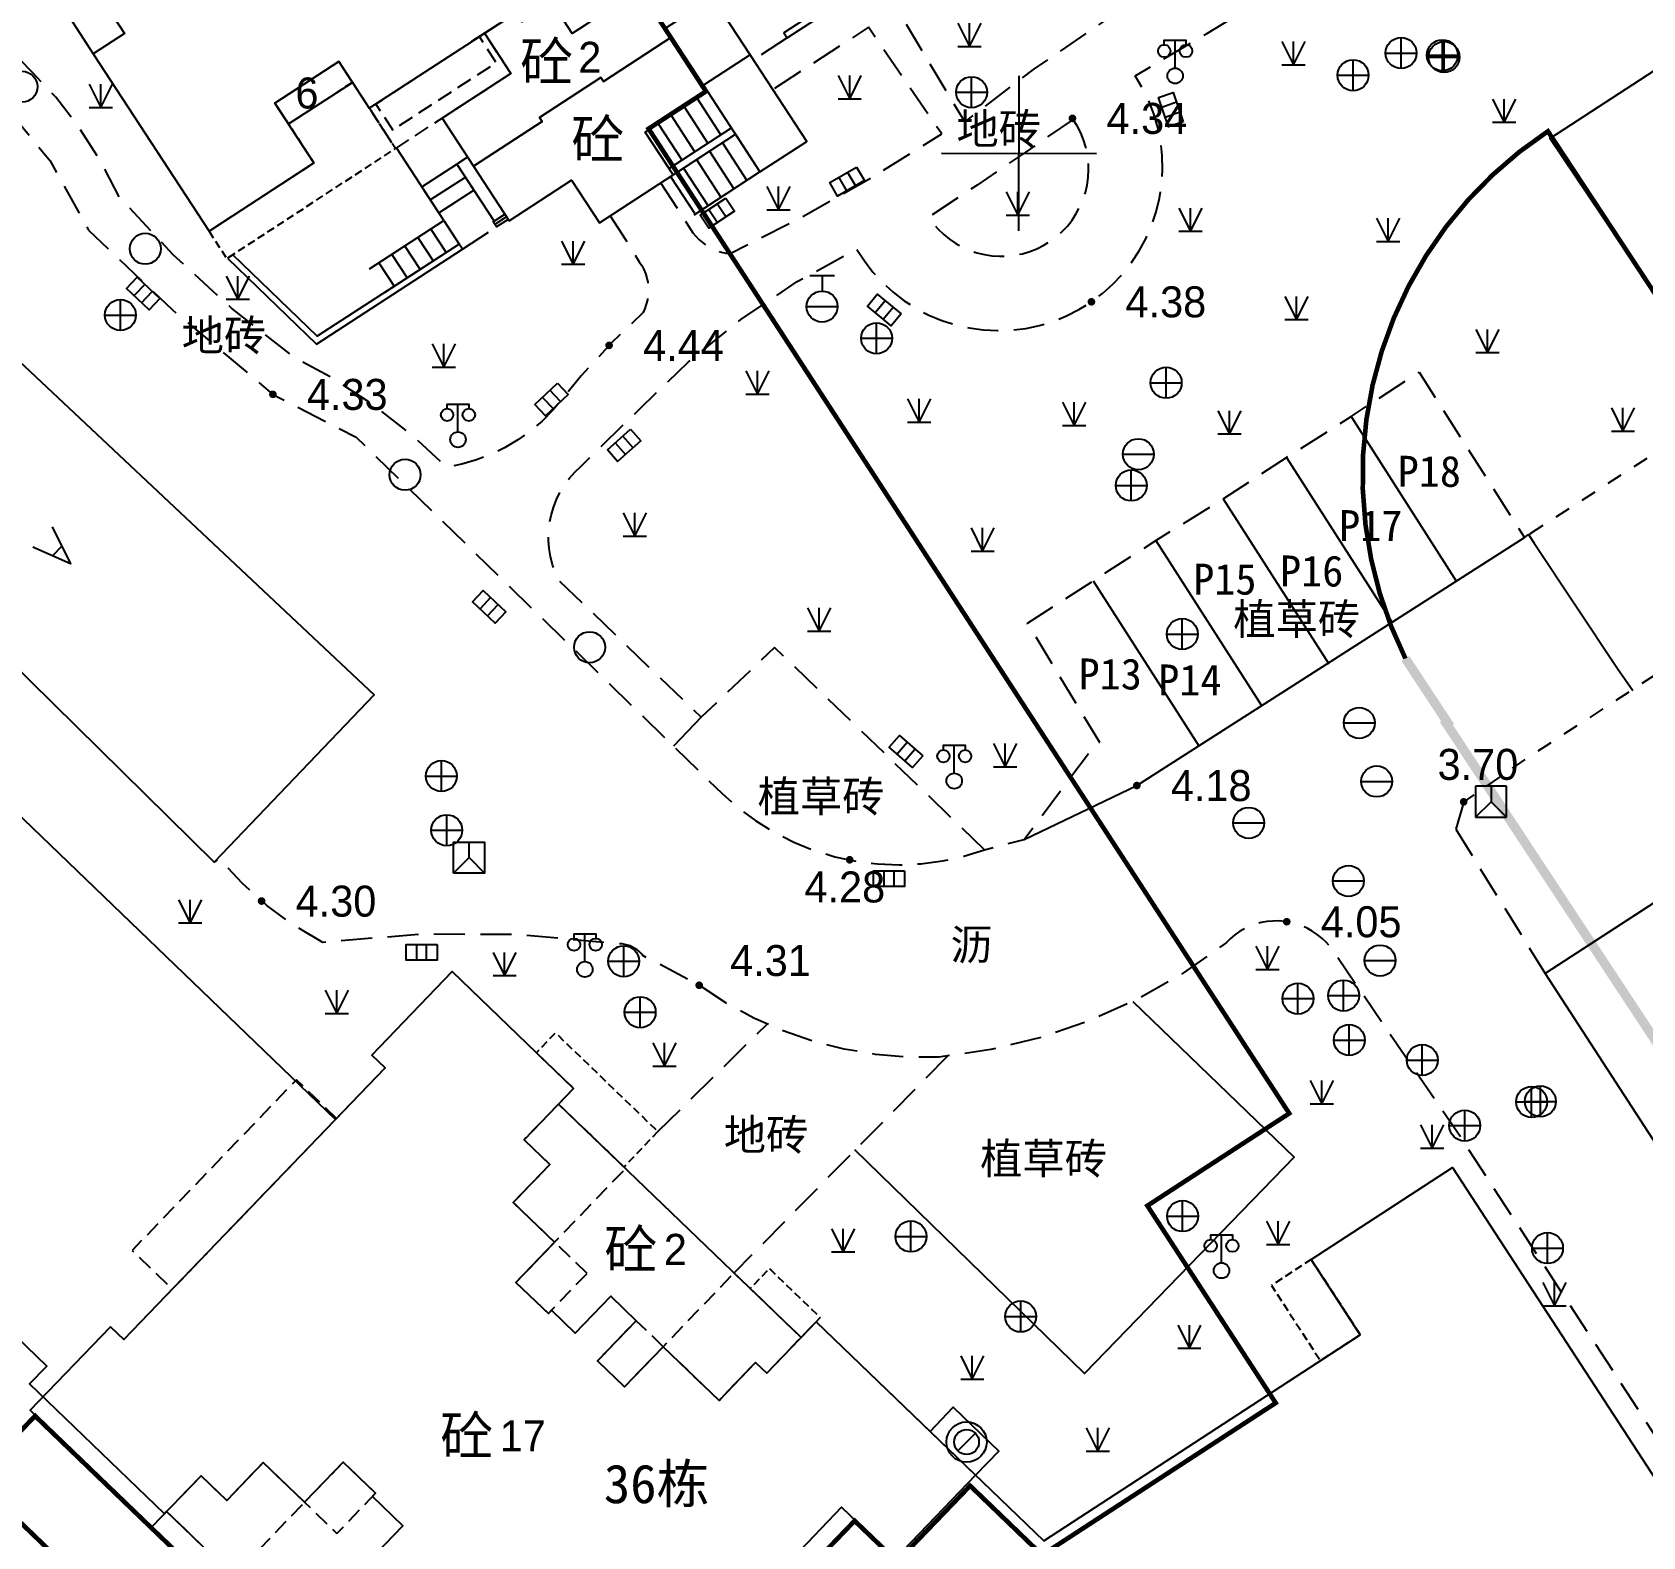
# Model space of a CAD drawing. Extents: x 99002 to 478558, y 2449839 to 2450453.
# Drawn here: x 478423.7 to 478475.7, y 2449918.9 to 2449967.5 of the extents above; entities that cross this region are included whole.
import ezdxf
from ezdxf.enums import TextEntityAlignment as Align

# ---------------------------------------------------------------- set-up
doc = ezdxf.new("R2010")
doc.units = 0
doc.header["$LTSCALE"] = 0.5
for name, pattern in [('2', [0]), ('380403', [3, 2, -1]), ('380409-1', [1.5, 1, -0.5]), ('430600', [3, 2, -1]), ('DASHEDX2', [38.1, 25.4, -12.7]), ('X0', [4, 3, -1]), ('X11', [6, 5, -1]), ('X5', [3, 2, -1]), ('X6', [2, 1, -1])]:
    doc.linetypes.add(name, pattern=pattern)
doc.layers.get('0').update_dxf_attribs({"linetype": 'CONTINUOUS'})
for name, color, linetype in [('DEFAULT', 1, 'CONTINUOUS'), ('DLSS', 4, 'CONTINUOUS'), ('DMTZ', 3, 'CONTINUOUS'), ('GCD', 1, 'CONTINUOUS'), ('GXYZ', 2, 'CONTINUOUS'), ('JMD', 6, 'CONTINUOUS'), ('TK', 7, 'CONTINUOUS'), ('ZBTZ', 3, 'CONTINUOUS'), ('ZJ', 7, 'CONTINUOUS'), ('交通线', 7, 'CONTINUOUS'), ('地下室范围线', 170, 'CONTINUOUS'), ('外墙', 1, 'CONTINUOUS'), ('居民地点', 7, 'CONTINUOUS'), ('居民地线', 7, 'CONTINUOUS'), ('居民地面', 7, 'CONTINUOUS'), ('建筑红线', 10, 'DASHEDX2'), ('房屋面', 7, 'CONTINUOUS'), ('植被点', 114, 'CONTINUOUS'), ('管线点', 7, 'CONTINUOUS'), ('高程点', 7, 'CONTINUOUS')]:
    doc.layers.add(name, color=color, linetype=linetype)
doc.styles.add('方正中等线简体', font='FZZDXJW.TTF')
doc.styles.add('方正细等线简体', font='方正细等线简体.ttf')
doc.styles.add('等线体', font='simhei.ttf')
doc.styles.add('细等线体', font='FZXDXJW.TTF', dxfattribs={"width": 0.8})
doc.styles.add('黑体', font='simhei.ttf')
doc.linetypes.add('1161', pattern='A,0,[149,AAA.SHX,S=0.15,R=0,X=0,Y=0],-1.6', length=1.6)
doc.linetypes.add('380202', pattern='A,4.5,[145,ss2007.shx,S=1,R=0,X=0,Y=1],4.5,-0.5,[146,ss2007.shx,S=1,R=0,X=0,Y=0],-0.5', length=10)

# ---------------------------------------------------------------- blocks, each defined once
blk = doc.blocks.new('3803031')
at = {"color": 0, "linetype": 'Continuous', "lineweight": -3, "flags": 128}
blk.add_lwpolyline([(-0.566, -0.566), (0.566, 0.566)], dxfattribs=at)
at = {"color": 0, "linetype": 'Continuous', "lineweight": -3}
for radius in [1.3, 0.8]:
    blk.add_circle((0, 0), radius, dxfattribs=at)
blk = doc.blocks.new('3805011')
at = {"color": 0, "linetype": 'Continuous', "lineweight": -3, "flags": 128}
for points in [[(-0.7, 2), (-0.7, 2.3), (0.7, 2.3), (0.7, 2)], [(0, 0.5), (0, 2.3)]]:
    blk.add_lwpolyline(points, dxfattribs=at)
at = {"color": 0, "linetype": 'Continuous', "lineweight": -3}
for centre, radius in [((-0.7, 1.6), 0.4), ((0.7, 1.6), 0.4), ((0, 0), 0.5)]:
    blk.add_circle(centre, radius, dxfattribs=at)
blk = doc.blocks.new('380301301')
at = {"color": 0, "linetype": 'Continuous', "lineweight": -3, "flags": 128}
for points in [[(0.9, 1.3), (0, -1.2), (-0.9, 1.3)], [(0.432, 0), (-0.432, 0)]]:
    blk.add_lwpolyline(points, dxfattribs=at)
blk = doc.blocks.new('8202001')
at = {"color": 0, "linetype": 'Continuous', "lineweight": -3, "flags": 128}
for points in [[(-0.75, 1.5), (0, 0)], [(0, 0), (0.75, 1.5)], [(0, 0), (0, 1.5)], [(-0.75, 0), (0.75, 0)]]:
    blk.add_lwpolyline(points, dxfattribs=at)
blk = doc.blocks.new('7201001')
at = {"linetype": '2'}
h = blk.add_hatch(color=0, dxfattribs=at)
edge = h.paths.add_edge_path(flags=0)
edge.add_arc((0, 0), 0.25, 0, 360)
blk = doc.blocks.new('5441011')
at = {"color": 0, "linetype": 'Continuous', "lineweight": -3, "flags": 128}
for points in [[(-1, 0), (1, 0)], [(0, -1), (0, 1)]]:
    blk.add_lwpolyline(points, dxfattribs=at)
at = {"color": 0, "linetype": 'Continuous', "lineweight": -3}
blk.add_circle((0, 0), 1, dxfattribs=at)
blk = doc.blocks.new('5441024')
at = {"color": 0, "linetype": 'Continuous', "lineweight": -3, "flags": 128}
blk.add_lwpolyline([(1, 0.5), (1, -0.5), (-1, -0.5), (-1, 0.5)], close=True, dxfattribs=at)
for points in [[(-0.33, 0.5), (-0.33, -0.5)], [(0.33, -0.5), (0.33, 0.5)]]:
    blk.add_lwpolyline(points, dxfattribs=at)
blk = doc.blocks.new('5401001')
at = {"color": 0, "linetype": 'Continuous', "lineweight": -3}
blk.add_circle((0, 0), 1, dxfattribs=at)
blk = doc.blocks.new('5430071')
at = {"color": 0, "linetype": 'Continuous', "lineweight": -3, "flags": 128}
for points in [[(-0.8, 2), (0.8, 2)], [(0, 2), (0, 1)], [(-1, 0), (1, 0)]]:
    blk.add_lwpolyline(points, dxfattribs=at)
at = {"color": 0, "linetype": 'Continuous', "lineweight": -3}
blk.add_circle((0, 0), 1, dxfattribs=at)
blk = doc.blocks.new('5201054')
at = {"color": 0, "linetype": 'Continuous', "lineweight": -3, "flags": 128}
blk.add_lwpolyline([(-1, -1), (-1, 1), (1, 1), (1, -1)], close=True, dxfattribs=at)
for points in [[(-1, -1), (0, 0), (1, -1)], [(0, 0), (0, 1)]]:
    blk.add_lwpolyline(points, dxfattribs=at)
blk = doc.blocks.new('5430051')
at = {"color": 0, "linetype": 'Continuous', "lineweight": -3, "flags": 128}
blk.add_lwpolyline([(-1, 0), (1, 0)], dxfattribs=at)
at = {"color": 0, "linetype": 'Continuous', "lineweight": -3}
blk.add_circle((0, 0), 1, dxfattribs=at)
blk = doc.blocks.new('GC200')
at = {"linetype": 'Continuous', "const_width": 0.2, "flags": 128}
blk.add_lwpolyline([(-0.1, 0, 1), (0.1, 0, 1)], format="xyb", close=True, dxfattribs=at)
blk = doc.blocks.new('gc042')
blk.add_line((-1, 0), (1, 0))
blk.add_circle((0, 0), 1)
blk = doc.blocks.new('gc043')
for p, q in [((-1, 0), (1, 0)), ((0, -1), (0, 1))]:
    blk.add_line(p, q)
blk.add_circle((0, 0), 1)
blk = doc.blocks.new('gc049')
for p, q in [((-1, 1.2), (-1, -0.8)), ((1, 1.2), (-1, 1.2)), ((0, 1.2), (0, 0.2)), ((1, -0.8), (1, 1.2)), ((0, 0.2), (-1, -0.8)), ((0, 0.2), (1, -0.8)), ((-1, -0.8), (1, -0.8))]:
    blk.add_line(p, q)

msp = doc.modelspace()

# ---------------------------------------------------------------- linework, layer by layer
at = {"layer": 'DLSS', "color": 4, "linetype": 'X6', "flags": 128}
for points in [[(478535.563, 2449985.468), (478518.633, 2449974.424), (478471.713, 2449943.921), (478469.883, 2449942.655)], [(478493.943, 2449968.416), (478496.025, 2449969.788), (478496.115, 2449969.842), (478496.21, 2449969.888), (478496.308, 2449969.926), (478496.41, 2449969.954), (478496.513, 2449969.974), (478496.618, 2449969.985), (478496.723, 2449969.986), (478496.828, 2449969.978), (478496.932, 2449969.961), (478497.034, 2449969.936), (478497.134, 2449969.901), (478497.23, 2449969.857), (478497.322, 2449969.806), (478497.409, 2449969.746), (478497.49, 2449969.68), (478497.566, 2449969.606), (478497.634, 2449969.526), (478497.695, 2449969.44), (478497.749, 2449969.35), (478497.795, 2449969.255), (478497.832, 2449969.156), (478497.86, 2449969.054), (478497.879, 2449968.951), (478497.889, 2449968.846), (478497.89, 2449968.741), (478497.882, 2449968.636), (478497.864, 2449968.532), (478497.838, 2449968.43), (478497.802, 2449968.331), (478497.758, 2449968.235), (478497.706, 2449968.143), (478497.647, 2449968.057), (478497.579, 2449967.975), (478497.505, 2449967.901), (478497.425, 2449967.832), (478497.339, 2449967.771), (478476.1, 2449953.93), (478471.843, 2449951.186)]]:
    msp.add_lwpolyline(points, dxfattribs=at)
at = {"layer": 'JMD', "color": 6, "linetype": 'Continuous', "flags": 128}
msp.add_lwpolyline([(478493.943, 2449968.416), (478477.169, 2449957.358), (478472.662, 2449964.051), (478489.408, 2449974.962)], close=True, dxfattribs=at)
at = {"layer": 'JMD', "color": 6, "linetype": 'Continuous', "ltscale": 3.5}
msp.add_lwpolyline([(478487.766, 2449947.024), (478472.512, 2449937.115), (478481.849, 2449922.741), (478535.526, 2449957.609)], dxfattribs=at)
at = {"layer": 'TK', "color": 7, "linetype": 'Continuous'}
for p, q in [((478455.529, 2449961.075), (478455.536, 2449966.075)), ((478453.033, 2449963.578), (478458.033, 2449963.571))]:
    msp.add_line(p, q, dxfattribs=at)
at = {"layer": 'ZBTZ', "color": 3, "linetype": '1161', "lineweight": -3, "flags": 128}
for points in [[(478466.248, 2449955.086), (478469.656, 2449949.762)], [(478464.164, 2449953.762), (478467.572, 2449948.437)], [(478462.127, 2449952.434), (478465.536, 2449947.109)], [(478455.7, 2449941.443), (478459.337, 2449943.18), (478471.843, 2449951.186)], [(478459.95, 2449951.084), (478463.359, 2449945.759)], [(478471.843, 2449951.186), (478471.98, 2449951.277), (478472.16, 2449951.004), (478474.843, 2449946.953), (478475.343, 2449946.244)], [(478457.924, 2449949.782), (478461.332, 2449944.458)], [(478459.21, 2449936.214), (478464.414, 2449931.19), (478457.653, 2449924.218), (478450.241, 2449931.43)]]:
    msp.add_lwpolyline(points, dxfattribs=at)
at = {"layer": 'ZBTZ', "color": 3, "linetype": '1161', "flags": 128}
msp.add_lwpolyline([(478445.28, 2449945.382), (478444.385, 2449944.451)], dxfattribs=at)
at = {"layer": '交通线', "color": 4, "linetype": '430600', "lineweight": -3, "flags": 128}
for points in [[(478394.852, 2450081.681), (478396.459, 2450079.208), (478396.532, 2450079.068), (478396.616, 2450078.934), (478396.712, 2450078.809), (478396.819, 2450078.692), (478396.935, 2450078.586), (478397.061, 2450078.489), (478397.194, 2450078.405), (478397.334, 2450078.332), (478397.48, 2450078.271), (478397.631, 2450078.224), (478397.785, 2450078.189), (478397.941, 2450078.169), (478400.406, 2450079.355), (478402.823, 2450080.633), (478405.192, 2450082), (478405.394, 2450082.138), (478405.582, 2450082.294), (478405.757, 2450082.465), (478405.915, 2450082.652), (478406.056, 2450082.852), (478406.179, 2450083.063), (478406.282, 2450083.285), (478406.365, 2450083.515), (478406.427, 2450083.752), (478406.468, 2450083.993), (478406.693, 2450085.558), (478406.816, 2450087.135), (478406.836, 2450088.716), (478406.429, 2450089.681), (478405.943, 2450090.608), (478405.38, 2450091.491), (478404.744, 2450092.323), (478403.927, 2450093.7), (478403.122, 2450095.084), (478402.329, 2450096.474), (478400.955, 2450098.456), (478400.001, 2450099.911), (478399.18, 2450101.445), (478398.496, 2450103.045), (478397.852, 2450104.391), (478397.132, 2450105.699), (478396.339, 2450106.963), (478395.593, 2450107.7), (478394.779, 2450108.363), (478393.905, 2450108.944), (478390.337, 2450106.674), (478389.875, 2450106.657), (478389.416, 2450106.603), (478388.963, 2450106.514), (478388.518, 2450106.39), (478387.562, 2450105.785), (478374.708, 2450097.43), (478374.026, 2450096.992), (478370.6, 2450094.782), (478369.951, 2450094.324), (478357.607, 2450086.341), (478356.945, 2450085.872), (478353.521, 2450083.694), (478340.666, 2450075.287), (478340.002, 2450074.88), (478333.988, 2450070.987), (478331.952, 2450069.651), (478331.265, 2450068.957), (478330.641, 2450068.206), (478330.084, 2450067.404), (478329.599, 2450066.556), (478329.189, 2450065.669), (478328.858, 2450064.751), (478328.607, 2450063.807), (478328.44, 2450062.845), (478328.357, 2450061.872), (478328.358, 2450060.895), (478328.444, 2450059.922), (478328.614, 2450058.96), (478328.867, 2450058.017), (478329.201, 2450057.099), (478347.003, 2450039.842), (478348.907, 2450037.656), (478349.589, 2450036.674), (478362.784, 2450017.026), (478363.954, 2450016.185), (478364.642, 2450015.592), (478373.787, 2450007.903), (478379.173, 2450003.015), (478384.241, 2449998.212), (478396, 2449986.946), (478398.011, 2449985.022), (478399.229, 2449983.784), (478400.558, 2449982.665), (478401.986, 2449981.677), (478404.483, 2449979.905), (478416.492, 2449971.351), (478416.836, 2449970.999), (478422.449, 2449965.556), (478424.272, 2449963.329), (478425.508, 2449961.1), (478428.225, 2449958.523), (478431.459, 2449955.8), (478434.142, 2449954.42), (478445.956, 2449942.922), (478446.481, 2449942.456), (478447.043, 2449942.037), (478447.64, 2449941.668), (478448.266, 2449941.351), (478448.916, 2449941.089), (478449.587, 2449940.884), (478450.273, 2449940.737), (478450.969, 2449940.65), (478451.67, 2449940.622), (478452.371, 2449940.655), (478453.066, 2449940.748), (478453.751, 2449940.9), (478454.42, 2449941.11), (478455.7, 2449941.443), (478457.981, 2449944.485), (478458.148, 2449944.564), (478455.81, 2449948.415), (478457.924, 2449949.782), (478459.95, 2449951.084), (478462.127, 2449952.434), (478464.164, 2449953.762), (478466.248, 2449955.086), (478468.444, 2449956.513), (478471.843, 2449951.186)], [(478442.338, 2449961.556), (478442.833, 2449960.796), (478443.283, 2449960.079), (478443.36, 2449959.958), (478443.426, 2449959.83), (478443.481, 2449959.697), (478443.523, 2449959.56), (478443.553, 2449959.419), (478443.57, 2449959.276), (478443.574, 2449959.133), (478443.565, 2449958.989), (478443.543, 2449958.847), (478443.509, 2449958.708), (478443.462, 2449958.572), (478443.404, 2449958.441), (478442.373, 2449957.447), (478441.402, 2449956.394), (478440.494, 2449955.287), (478440.144, 2449954.937), (478439.766, 2449954.618), (478439.362, 2449954.332), (478438.936, 2449954.08), (478438.49, 2449953.864), (478438.028, 2449953.687), (478437.552, 2449953.549), (478437.067, 2449953.452), (478435.944, 2449954.489), (478434.74, 2449955.431), (478433.464, 2449956.274), (478432.125, 2449957.009), (478430.122, 2449958.583), (478428.246, 2449960.304), (478426.506, 2449962.164), (478425.917, 2449963.297), (478425.231, 2449964.375), (478424.455, 2449965.39), (478423.714, 2449966.169), (478422.957, 2449966.932), (478422.184, 2449967.679), (478417.485, 2449972.223), (478416.783, 2449972.768), (478417.691, 2449973.388), (478440.641, 2449988.338), (478441.355, 2449988.775), (478459.905, 2450000.838), (478462.38, 2450002.469), (478458.114, 2450009.336), (478459.667, 2450010.158), (478461.043, 2450010.776), (478462.406, 2450011.42), (478463.756, 2450012.092), (478464.906, 2450012.402), (478466.028, 2450012.8), (478467.116, 2450013.284), (478468.163, 2450013.85), (478468.354, 2450013.95), (478468.552, 2450014.032), (478468.757, 2450014.097), (478468.967, 2450014.143), (478469.18, 2450014.17), (478469.395, 2450014.178), (478469.609, 2450014.168), (478469.822, 2450014.138), (478470.031, 2450014.089), (478470.236, 2450014.023), (478470.433, 2450013.938), (478470.622, 2450013.836), (478470.802, 2450013.718), (478470.97, 2450013.584), (478471.126, 2450013.436), (478471.267, 2450013.275), (478471.395, 2450013.101), (478471.936, 2450011.06), (478472.496, 2450009.025), (478473.075, 2450006.994), (478473.723, 2450004.192), (478473.933, 2450003.538), (478474.084, 2450002.868), (478474.177, 2450002.187), (478474.211, 2450001.501), (478474.184, 2450000.814), (478474.098, 2450000.133), (478473.952, 2449999.461), (478473.749, 2449998.805), (478473.337, 2449997.356), (478472.855, 2449995.929), (478472.303, 2449994.527), (478471.294, 2449991.663), (478468.605, 2449989.524), (478468.089, 2449990.259), (478467.201, 2449991.69), (478466.234, 2449991.06)], [(478454.42, 2449941.11), (478447.649, 2449947.637), (478445.28, 2449945.382), (478440.677, 2449949.807), (478440.567, 2449950.052), (478440.479, 2449950.305), (478440.413, 2449950.565), (478440.371, 2449950.83), (478440.352, 2449951.098), (478440.356, 2449951.366), (478440.384, 2449951.633), (478440.436, 2449951.896), (478440.51, 2449952.154), (478440.607, 2449952.405), (478440.725, 2449952.645), (478440.864, 2449952.875), (478441.023, 2449953.091), (478441.2, 2449953.293), (478441.394, 2449953.478), (478443.278, 2449955.315), (478444.855, 2449956.836), (478446.56, 2449958.213), (478448.379, 2449959.436), (478450.297, 2449960.494), (478450.544, 2449960.109), (478450.823, 2449959.745), (478451.132, 2449959.408), (478451.469, 2449959.098), (478451.832, 2449958.819), (478452.218, 2449958.572), (478452.623, 2449958.359), (478453.046, 2449958.183), (478453.482, 2449958.043), (478453.928, 2449957.942), (478454.382, 2449957.879), (478454.839, 2449957.856), (478455.297, 2449957.873), (478455.751, 2449957.929), (478456.199, 2449958.024), (478456.637, 2449958.158), (478457.062, 2449958.329), (478457.47, 2449958.536), (478457.859, 2449958.777), (478458.226, 2449959.052), (478458.567, 2449959.357), (478458.881, 2449959.69), (478459.165, 2449960.049), (478459.417, 2449960.432), (478459.635, 2449960.834), (478459.817, 2449961.254), (478459.962, 2449961.689), (478460.069, 2449962.134), (478460.137, 2449962.587), (478460.166, 2449963.044), (478460.155, 2449963.501), (478460.105, 2449963.956), (478460.016, 2449964.406), (478459.888, 2449964.845), (478459.722, 2449965.272), (478459.52, 2449965.683), (478459.284, 2449966.075), (478461.559, 2449967.423), (478463.82, 2449968.793), (478466.068, 2449970.187), (478467.885, 2449971.28), (478469.717, 2449972.35), (478471.563, 2449973.396), (478472.161, 2449973.83), (478472.718, 2449974.316), (478473.231, 2449974.848), (478473.694, 2449975.423), (478474.106, 2449976.037), (478474.461, 2449976.685), (478474.759, 2449977.362), (478474.996, 2449978.062), (478475.17, 2449978.78), (478475.49, 2449980.967), (478477.485, 2449980.99), (478478.96, 2449980.882)], [(478460.002, 2449971.337), (478460.18, 2449971.448), (478460.393, 2449971.029), (478460.564, 2449970.59), (478460.692, 2449970.137), (478460.776, 2449969.674), (478460.779, 2449969.63), (478460.778, 2449969.586), (478460.773, 2449969.543), (478460.764, 2449969.5), (478460.752, 2449969.458), (478460.736, 2449969.418), (478460.716, 2449969.378), (478460.693, 2449969.341), (478460.667, 2449969.306), (478458.293, 2449967.853), (478455.996, 2449966.281), (478453.782, 2449964.594), (478451.606, 2449968.227), (478455.277, 2449970.619)], [(478443.957, 2449962.642), (478444.861, 2449961.252), (478444.932, 2449961.128), (478445.012, 2449961.011), (478445.102, 2449960.901), (478445.201, 2449960.799), (478445.308, 2449960.705), (478445.423, 2449960.621), (478445.544, 2449960.547), (478445.671, 2449960.483), (478445.803, 2449960.43), (478445.939, 2449960.389), (478446.078, 2449960.359), (478446.219, 2449960.341), (478448.546, 2449961.533), (478450.821, 2449962.82), (478453.041, 2449964.202), (478450.674, 2449967.642), (478447.592, 2449965.634)], [(478448.053, 2449967.298), (478446.969, 2449966.591)], [(478437.575, 2449960.483), (478438.677, 2449961.2)], [(478477.784, 2449918.175), (478478.165, 2449917.568), (478478.793, 2449918.005), (478469.799, 2449931.819), (478465.566, 2449937.987), (478465.441, 2449938.13), (478465.303, 2449938.261), (478465.156, 2449938.38), (478464.998, 2449938.487), (478464.832, 2449938.579), (478464.658, 2449938.657), (478464.479, 2449938.719), (478464.295, 2449938.766), (478464.107, 2449938.797), (478463.918, 2449938.812), (478463.728, 2449938.81), (478463.539, 2449938.793), (478463.352, 2449938.759), (478463.168, 2449938.709), (478462.99, 2449938.643), (478462.818, 2449938.563), (478462.653, 2449938.468), (478462.497, 2449938.36), (478462.351, 2449938.238), (478462.216, 2449938.104), (478460.841, 2449937.136), (478459.381, 2449936.301), (478457.849, 2449935.606), (478456.259, 2449935.058), (478454.625, 2449934.661), (478452.96, 2449934.42), (478451.931, 2449934.42), (478450.906, 2449934.506), (478449.891, 2449934.677), (478448.894, 2449934.931), (478447.921, 2449935.266), (478446.979, 2449935.681), (478446.075, 2449936.172), (478445.215, 2449936.737), (478443.397, 2449937.696), (478443.341, 2449937.762), (478443.278, 2449937.823), (478443.211, 2449937.879), (478443.139, 2449937.928), (478443.063, 2449937.97), (478442.984, 2449938.006), (478442.901, 2449938.035), (478442.817, 2449938.056), (478442.731, 2449938.07), (478442.644, 2449938.076), (478442.557, 2449938.074), (478439.399, 2449938.37), (478436.228, 2449938.384), (478433.069, 2449938.118), (478432.14, 2449938.671), (478431.269, 2449939.309), (478430.463, 2449940.028), (478429.728, 2449940.82), (478429.56, 2449940.71)], [(478443.884, 2449932.017), (478447.404, 2449935.483)], [(478453.231, 2449934.448), (478446.34, 2449927.457)]]:
    msp.add_lwpolyline(points, dxfattribs=at)
msp.add_lwpolyline([(478457.282, 2449964.672), (478455.735, 2449963.607), (478454.18, 2449962.554), (478452.617, 2449961.513), (478452.763, 2449961.314), (478452.925, 2449961.128), (478453.104, 2449960.956), (478453.296, 2449960.802), (478453.501, 2449960.664), (478453.718, 2449960.545), (478453.944, 2449960.446), (478454.178, 2449960.367), (478454.419, 2449960.308), (478454.663, 2449960.271), (478454.909, 2449960.256), (478455.157, 2449960.262), (478455.402, 2449960.29), (478455.644, 2449960.339), (478455.881, 2449960.409), (478456.111, 2449960.5), (478456.332, 2449960.61), (478456.543, 2449960.74), (478456.741, 2449960.887), (478456.926, 2449961.051), (478457.095, 2449961.231), (478457.248, 2449961.425), (478457.384, 2449961.631), (478457.501, 2449961.849), (478457.598, 2449962.076), (478457.675, 2449962.311), (478457.732, 2449962.552), (478457.767, 2449962.796), (478457.78, 2449963.043), (478457.772, 2449963.29), (478457.742, 2449963.535), (478457.691, 2449963.777), (478457.618, 2449964.013), (478457.526, 2449964.242), (478457.413, 2449964.462), (478457.282, 2449964.672)], close=True, dxfattribs=at)
at = {"layer": '交通线', "color": 4, "linetype": '430600', "lineweight": -3}
msp.add_lwpolyline([(478469.883, 2449942.655), (478469.628, 2449941.773), (478472.512, 2449937.115)], dxfattribs=at)
at = {"layer": '地下室范围线', "color": 170, "linetype": 'X0', "const_width": 0.15, "flags": 128}
msp.add_lwpolyline([(478321.488, 2450050.286), (478330.08, 2450055.876), (478330.499, 2450056.175), (478330.89, 2450056.51), (478331.25, 2450056.877), (478331.577, 2450057.275), (478331.868, 2450057.699), (478332.121, 2450058.148), (478332.334, 2450058.616), (478332.506, 2450059.101), (478332.634, 2450059.6), (478332.719, 2450060.108), (478332.759, 2450060.621), (478332.754, 2450061.136), (478332.704, 2450061.648), (478332.61, 2450062.154), (478332.472, 2450062.65), (478332.291, 2450063.132), (478332.069, 2450063.596), (478331.807, 2450064.039), (478325.686, 2450073.441), (478331.381, 2450077.146), (478337.554, 2450067.659), (478342.667, 2450070.986), (478343.912, 2450070.723), (478344.239, 2450070.22), (478346.251, 2450071.529), (478345.433, 2450072.786), (478347.947, 2450074.422), (478347.729, 2450074.757), (478352.759, 2450078.03), (478353.304, 2450077.191), (478362.859, 2450083.409), (478362.314, 2450084.247), (478369.858, 2450089.156), (478370.403, 2450088.318), (478379.958, 2450094.535), (478379.413, 2450095.373), (478384.442, 2450098.646), (478384.66, 2450098.31), (478387.175, 2450099.947), (478387.993, 2450098.69), (478390.004, 2450099.999), (478389.677, 2450100.502), (478389.941, 2450101.746), (478392.966, 2450103.715), (478387.981, 2450111.376), (478394.938, 2450115.903), (478399.923, 2450108.242), (478408.044, 2450113.525), (478409.293, 2450113.261), (478409.618, 2450112.761), (478411.63, 2450114.07), (478410.812, 2450115.327), (478413.326, 2450116.963), (478413.108, 2450117.299), (478418.137, 2450120.571), (478418.683, 2450119.733), (478428.238, 2450125.95), (478427.693, 2450126.789), (478432.722, 2450130.061), (478432.94, 2450129.726), (478435.455, 2450131.362), (478436.273, 2450130.105), (478438.368, 2450131.468), (478437.986, 2450132.055), (478438.221, 2450133.162), (478439.729, 2450134.144), (478440.974, 2450133.88), (478441.247, 2450133.461), (478454.666, 2450142.193), (478469.534, 2450119.344), (478469.386, 2449987.125), (478463.408, 2449983.235), (478462.59, 2449984.493), (478460.494, 2449983.129), (478461.858, 2449981.034), (478460.349, 2449980.052), (478462.531, 2449976.699), (478456.16, 2449972.554), (478453.979, 2449975.907), (478452.386, 2449974.871), (478451.568, 2449976.128), (478444.024, 2449971.219), (478444.842, 2449969.962), (478443.25, 2449968.926), (478445.431, 2449965.573), (478443.583, 2449964.37), (478464.254, 2449932.603), (478459.677, 2449929.625), (478463.818, 2449923.262), (478456.279, 2449918.357), (478453.957, 2449920.592), (478451.602, 2449918.145), (478450.231, 2449919.46), (478441.771, 2449910.669), (478443.141, 2449909.352), (478440.577, 2449906.688), (478423.786, 2449922.843), (478422.018, 2449921.005), (478311.113, 2450027.708), (478313.666, 2450030.362), (478314.171, 2450029.877), (478322.643, 2450038.681), (478322.138, 2450039.167), (478324.564, 2450041.688), (478323.282, 2450042.922), (478325.388, 2450044.293)], close=True, dxfattribs=at)
msp.add_lwpolyline([(478535.577, 2449995.862), (478529.018, 2449991.538), (478528.247, 2449992.706), (478526.577, 2449991.606), (478527.348, 2449990.437), (478508.979, 2449978.328), (478508.209, 2449979.497), (478506.539, 2449978.396), (478507.31, 2449977.227), (478477.169, 2449957.358), (478472.601, 2449964.288), (478471.682, 2449963.625), (478470.824, 2449962.886), (478470.031, 2449962.077), (478469.311, 2449961.203), (478468.667, 2449960.271), (478468.104, 2449959.288), (478467.628, 2449958.261), (478467.241, 2449957.196), (478466.945, 2449956.103), (478466.744, 2449954.988), (478466.638, 2449953.861), (478466.628, 2449952.728), (478466.715, 2449951.599), (478466.898, 2449950.481), (478467.175, 2449949.383), (478467.545, 2449948.312), (478468.004, 2449947.277)], dxfattribs=at)
at = {"layer": '外墙', "color": 172, "linetype": 'X5', "lineweight": 0, "ltscale": 2, "const_width": 0.3}
msp.add_lwpolyline([(478468.004, 2449947.277), (478469.368, 2449945.208), (478469.326, 2449945.181), (478485.095, 2449921.26), (478535.522, 2449954.503)], dxfattribs=at)
at = {"layer": '居民地线', "color": 6, "linetype": 'Continuous', "lineweight": -3, "ltscale": 0.5, "flags": 128}
for points in [[(478450.585, 2449969.183), (478447.944, 2449967.465), (478448.053, 2449967.298), (478453.502, 2449970.842), (478453.393, 2449971.01), (478450.753, 2449969.292), (478448.708, 2449972.436), (478448.54, 2449972.327), (478450.585, 2449969.183)], [(478443.472, 2449964.264), (478445.482, 2449965.575)], [(478445.498, 2449963.902), (478444.728, 2449965.083)], [(478445.917, 2449964.175), (478445.147, 2449965.356)], [(478444.661, 2449963.356), (478443.891, 2449964.537)], [(478445.079, 2449963.629), (478444.31, 2449964.81)], [(478444.242, 2449963.083), (478443.472, 2449964.264)], [(478446.252, 2449964.393), (478444.242, 2449963.083)], [(478444.247, 2449962.8), (478446.383, 2449964.192)], [(478446.383, 2449964.192), (478447.175, 2449962.977)], [(478445.546, 2449963.646), (478446.337, 2449962.431)], [(478445.964, 2449963.919), (478446.756, 2449962.704)], [(478436.266, 2449962.495), (478437.398, 2449963.231)], [(478437.398, 2449963.231), (478438.107, 2449962.141)], [(478444.708, 2449963.1), (478445.5, 2449961.885)], [(478447.175, 2449962.977), (478445.039, 2449961.585)], [(478445.127, 2449963.373), (478445.918, 2449962.158)], [(478436.975, 2449961.404), (478436.266, 2449962.495)], [(478436.539, 2449962.076), (478437.67, 2449962.812)], [(478444.289, 2449962.827), (478445.081, 2449961.612)], [(478436.811, 2449961.656), (478437.943, 2449962.393)], [(478434.578, 2449959.845), (478436.975, 2449961.404)], [(478436.975, 2449961.404), (478437.465, 2449960.65)], [(478436.556, 2449961.131), (478437.046, 2449960.378)], [(478437.465, 2449960.65), (478435.068, 2449959.091)], [(478435.718, 2449960.586), (478436.208, 2449959.833)], [(478436.137, 2449960.859), (478436.627, 2449960.105)], [(478434.88, 2449960.041), (478435.37, 2449959.287)], [(478435.299, 2449960.314), (478435.789, 2449959.56)]]:
    msp.add_lwpolyline(points, dxfattribs=at)
at = {"layer": '居民地线', "color": 6, "linetype": '380202', "lineweight": -3, "ltscale": 0.5, "flags": 128}
for points in [[(478425.686, 2449968.954), (478424.68, 2449968.299), (478425.663, 2449966.791)], [(478446.859, 2449966.758), (478445.659, 2449968.604), (478444.15, 2449967.62)], [(478436.975, 2449961.405), (478435.449, 2449963.751)], [(478437.744, 2449963.456), (478437.398, 2449963.231), (478438.597, 2449961.386), (478438.932, 2449961.604)], [(478439, 2449961.529), (478438.622, 2449961.284)]]:
    msp.add_lwpolyline(points, dxfattribs=at)
at = {"layer": '居民地线', "color": 6, "linetype": '380409-1', "lineweight": -3, "ltscale": 0.5, "flags": 128}
for points in [[(478429.398, 2449961.06), (478429.971, 2449960.18), (478435.417, 2449963.73), (478434.025, 2449965.866), (478431.964, 2449964.523), (478432.783, 2449963.266)], [(478443.884, 2449932.017), (478442.786, 2449930.876), (478440.676, 2449932.905), (478441.161, 2449933.41), (478439.964, 2449934.561), (478440.576, 2449935.203)], [(478464.964, 2449927.894), (478463.679, 2449927.054), (478465.26, 2449924.626), (478466.546, 2449925.464)], [(478447.482, 2449927.595), (478449.12, 2449926.019), (478448.503, 2449925.377), (478446.859, 2449926.958)]]:
    msp.add_lwpolyline(points, close=True, dxfattribs=at)
at = {"layer": '居民地线', "color": 6, "linetype": 'Continuous', "lineweight": -3, "ltscale": 0.5, "flags": 128}
for points in [[(478439.054, 2449961.445), (478438.677, 2449961.2), (478438.568, 2449961.367), (478438.945, 2449961.613)], [(478429.99, 2449960.193), (478432.869, 2449957.423), (478437.575, 2449960.483), (478437.465, 2449960.65), (478432.893, 2449957.677), (478430.162, 2449960.305)]]:
    msp.add_lwpolyline(points, close=True, dxfattribs=at)
at = {"layer": '居民地面', "color": 6, "linetype": 'Continuous', "lineweight": -3, "ltscale": 0.5, "flags": 128}
for points in [[(478493.943, 2449968.416), (478477.169, 2449957.358), (478472.662, 2449964.051), (478489.408, 2449974.962)], [(478418.238, 2449961.594), (478434.732, 2449946.104), (478429.56, 2449940.71), (478415.464, 2449954.587), (478413.424, 2449956.55)]]:
    msp.add_lwpolyline(points, close=True, dxfattribs=at)
at = {"layer": '居民地面', "color": 6, "linetype": '380403', "lineweight": -3, "ltscale": 0.5, "flags": 128}
for points in [[(478443.987, 2449971.165), (478440.469, 2449968.872), (478440.66, 2449968.579), (478440.459, 2449968.448), (478441.114, 2449967.442), (478444.834, 2449969.867)], [(478438.29, 2449967.452), (478434.571, 2449965.028), (478435.417, 2449963.73), (478439.137, 2449966.154)], [(478438.123, 2449967.343), (478434.78, 2449965.165), (478435.326, 2449964.327), (478438.669, 2449966.505)], [(478433.513, 2449932.441), (478432.216, 2449933.688), (478426.92, 2449928.182), (478428.217, 2449926.934)], [(478442.838, 2449930.826), (478440.676, 2449932.905), (478439.567, 2449931.752), (478440.395, 2449930.955), (478439.217, 2449929.73), (478440.55, 2449928.447)], [(478441.595, 2449927.442), (478440.55, 2449928.447), (478439.302, 2449927.15), (478440.348, 2449926.145)], [(478447.033, 2449924.57), (478447.394, 2449924.224), (478448.503, 2449925.377), (478446.341, 2449927.457), (478444.053, 2449925.078), (478445.855, 2449923.345)], [(478444.053, 2449925.078), (478443.181, 2449925.917), (478441.933, 2449924.62), (478442.805, 2449923.781)], [(478432.481, 2449920.058), (478431.148, 2449921.34), (478429.969, 2449920.115), (478429.14, 2449920.912), (478428.031, 2449919.759), (478430.194, 2449917.679)], [(478434.774, 2449920.35), (478433.729, 2449921.355), (478432.481, 2449920.058), (478433.526, 2449919.053)]]:
    msp.add_lwpolyline(points, close=True, dxfattribs=at)
at = {"layer": '建筑红线', "color": 10, "linetype": 'X11', "const_width": 0.15, "flags": 128}
msp.add_lwpolyline([(478536.026, 2450335.138), (478263.882, 2450094.198), (478263.445, 2450073.166), (478447.085, 2449896.545), (478535.522, 2449954.392)], dxfattribs=at)
at = {"layer": '房屋面', "color": 6, "linetype": 'Continuous', "lineweight": -3, "ltscale": 0.5, "flags": 128}
for points in [[(478425.817, 2449968.753), (478426.669, 2449967.446), (478425.663, 2449966.791), (478429.398, 2449961.06), (478432.783, 2449963.266), (478431.527, 2449965.193), (478433.588, 2449966.536), (478434.571, 2449965.028), (478439.304, 2449968.113)], [(478413.038, 2449952.064), (478433.479, 2449932.405), (478435.08, 2449934.07), (478434.647, 2449934.485), (478437.24, 2449937.181), (478441.161, 2449933.41), (478440.676, 2449932.905), (478448.503, 2449925.377), (478448.988, 2449925.882), (478456.335, 2449918.815), (478466.546, 2449925.464), (478464.964, 2449927.894), (478469.523, 2449930.863), (478477.784, 2449918.175)], [(478483.085, 2449943.983), (478472.512, 2449937.115), (478481.849, 2449922.741), (478491.688, 2449929.133)], [(478434.506, 2449918.11), (478435.65, 2449919.299), (478434.67, 2449920.242), (478434.774, 2449920.35), (478433.729, 2449921.355), (478432.481, 2449920.058), (478431.148, 2449921.34), (478429.969, 2449920.115), (478429.14, 2449920.912), (478427.546, 2449919.254), (478423.625, 2449923.026), (478426.218, 2449925.721), (478426.65, 2449925.305), (478435.08, 2449934.07), (478434.647, 2449934.485), (478437.24, 2449937.181), (478441.161, 2449933.41), (478439.567, 2449931.752), (478440.395, 2449930.955), (478439.217, 2449929.73), (478440.55, 2449928.447), (478439.302, 2449927.15), (478440.348, 2449926.145), (478440.452, 2449926.253), (478441.216, 2449925.518), (478442.359, 2449926.707), (478443.181, 2449925.917), (478441.933, 2449924.62), (478442.805, 2449923.781), (478444.053, 2449925.078), (478445.855, 2449923.345), (478447.033, 2449924.57), (478447.394, 2449924.224), (478448.988, 2449925.882), (478454.134, 2449920.932), (478451.542, 2449918.236), (478449.812, 2449919.9), (478448.245, 2449918.271)], [(478435.859, 2449912.231), (478428.031, 2449919.759), (478427.962, 2449919.687), (478423.609, 2449923.874), (478424.163, 2449924.451), (478421.886, 2449926.641)]]:
    msp.add_lwpolyline(points, dxfattribs=at)
for points in [[(478443.326, 2449968.884), (478441.114, 2449967.442), (478440.459, 2449968.448), (478439.495, 2449967.82), (478439.304, 2449968.113), (478438.29, 2449967.452), (478439.137, 2449966.154), (478436.925, 2449964.712), (478437.935, 2449963.162), (478440.147, 2449964.604), (478440.065, 2449964.73), (478442.042, 2449966.018), (478442.124, 2449965.893), (478444.336, 2449967.334)], [(478444.336, 2449967.334), (478442.124, 2449965.893), (478442.042, 2449966.018), (478440.065, 2449964.73), (478440.147, 2449964.604), (478437.935, 2449963.162), (478439.082, 2449961.403), (478441.092, 2449962.713), (478441.993, 2449961.331), (478444.373, 2449962.882), (478443.472, 2449964.264), (478445.482, 2449965.575), (478445.351, 2449965.776)], [(478447.175, 2449962.977), (478448.683, 2449963.96), (478446.859, 2449966.758), (478445.351, 2449965.776)], [(478433.588, 2449966.536), (478431.527, 2449965.193), (478431.964, 2449964.523), (478434.025, 2449965.866)], [(478452.664, 2449922.346), (478453.413, 2449923.124), (478454.883, 2449921.71), (478454.135, 2449920.932)]]:
    msp.add_lwpolyline(points, close=True, dxfattribs=at)

# ---------------------------------------------------------------- block references
at = {"layer": 'GCD', "color": 1, "linetype": 'Continuous'}
ref = msp.add_blockref('GC200', (478469.25, 2449966.683, 3.582), dxfattribs=dict(at, xscale=4.876000004212864e-06, yscale=4.876000004212864e-06, zscale=4.876000004212864e-06))
ref.add_attrib('height', '3.58', dxfattribs={"linetype": 'Continuous', "height": 0.00000975, "style": '细等线体', "width": 0.8}).set_placement((478469.85, 2449966.183, 3.582), align=Align.MIDDLE_LEFT)
ref = msp.add_blockref('GC200', (478470.545, 2449958.787, 3.299), dxfattribs=dict(at, xscale=4.876000004212864e-06, yscale=4.876000004212864e-06, zscale=4.876000004212864e-06))
ref.add_attrib('height', '3.30', dxfattribs={"linetype": 'Continuous', "height": 0.00000975, "style": '细等线体', "width": 0.8}).set_placement((478471.145, 2449958.287, 3.299), align=Align.MIDDLE_LEFT)
ref = msp.add_blockref('GC200', (478470.545, 2449958.787, 3.297), dxfattribs=dict(at, xscale=4.876000004212864e-06, yscale=4.876000004212864e-06, zscale=4.876000004212864e-06))
ref.add_attrib('height', '3.30', dxfattribs={"linetype": 'Continuous', "height": 0.00000975, "style": '细等线体', "width": 0.8}).set_placement((478471.145, 2449958.287, 3.297), align=Align.MIDDLE_LEFT)
ref = msp.add_blockref('GC200', (478460.283, 2449956.175, 3.699), dxfattribs=dict(at, xscale=4.876000004212864e-06, yscale=4.876000004212864e-06, zscale=4.876000004212864e-06))
ref.add_attrib('height', '3.70', dxfattribs={"linetype": 'Continuous', "height": 0.00000975, "style": '细等线体', "width": 0.8}).set_placement((478460.883, 2449955.675, 3.699), align=Align.MIDDLE_LEFT)
ref = msp.add_blockref('GC200', (478459.386, 2449953.868, 3.518), dxfattribs=dict(at, xscale=4.876000004212864e-06, yscale=4.876000004212864e-06, zscale=4.876000004212864e-06))
ref.add_attrib('height', '3.52', dxfattribs={"linetype": 'Continuous', "height": 0.00000975, "style": '细等线体', "width": 0.8}).set_placement((478459.986, 2449953.368, 3.518), align=Align.MIDDLE_LEFT)
ref = msp.add_blockref('GC200', (478472.496, 2449951.518, 3.205), dxfattribs=dict(at, xscale=4.876000004212864e-06, yscale=4.876000004212864e-06, zscale=4.876000004212864e-06))
ref.add_attrib('height', '3.21', dxfattribs={"linetype": 'Continuous', "height": 0.00000975, "style": '方正中等线简体', "width": 0.8}).set_placement((478473.096, 2449951.018, 3.205), align=Align.MIDDLE_LEFT)
ref = msp.add_blockref('GC200', (478471.713, 2449943.921, 3.136), dxfattribs=dict(at, xscale=4.876000004212864e-06, yscale=4.876000004212864e-06, zscale=4.876000004212864e-06))
ref.add_attrib('height', '3.14', dxfattribs={"linetype": 'Continuous', "height": 0.00000975, "style": '细等线体', "width": 0.8}).set_placement((478472.313, 2449943.421, 3.136), align=Align.MIDDLE_LEFT)
ref = msp.add_blockref('GC200', (478466.166, 2449940.101, 3.427), dxfattribs=dict(at, xscale=4.876000004212864e-06, yscale=4.876000004212864e-06, zscale=4.876000004212864e-06))
ref.add_attrib('height', '3.43', dxfattribs={"linetype": 'Continuous', "height": 0.00000975, "style": '细等线体', "width": 0.8}).set_placement((478466.766, 2449939.601, 3.427), align=Align.MIDDLE_LEFT)
ref = msp.add_blockref('GC200', (478472.074, 2449932.973, 3.351), dxfattribs=dict(at, xscale=4.876000004212864e-06, yscale=4.876000004212864e-06, zscale=4.876000004212864e-06))
ref.add_attrib('height', '3.35', dxfattribs={"linetype": 'Continuous', "height": 0.00000975, "style": '细等线体', "width": 0.8}).set_placement((478472.674, 2449932.473, 3.351), align=Align.MIDDLE_LEFT)
ref = msp.add_blockref('GC200', (478472.458, 2449924.687, 2.821), dxfattribs=dict(at, xscale=4.876000004212864e-06, yscale=4.876000004212864e-06, zscale=4.876000004212864e-06))
ref.add_attrib('height', '2.82', dxfattribs={"linetype": 'Continuous', "height": 0.00000975, "style": '细等线体', "width": 0.8}).set_placement((478473.058, 2449924.187, 2.821), align=Align.MIDDLE_LEFT)
ref = msp.add_blockref('GC200', (478472.46, 2449924.687, 2.82), dxfattribs=dict(at, xscale=4.876000004212864e-06, yscale=4.876000004212864e-06, zscale=4.876000004212864e-06))
ref.add_attrib('height', '2.82', dxfattribs={"linetype": 'Continuous', "height": 0.00000975, "style": '细等线体', "width": 0.8}).set_placement((478473.06, 2449924.187, 2.82), align=Align.MIDDLE_LEFT)
at = {"layer": 'GXYZ', "color": 2, "linetype": 'Continuous', "xscale": 0.5, "yscale": 0.5}
for name, p in [('gc043', (478469.25, 2449966.683, 3.582)), ('gc043', (478460.283, 2449956.175, 3.699)), ('gc042', (478459.386, 2449953.868, 3.518)), ('gc049', (478470.767, 2449942.556, 3.058)), ('gc042', (478462.947, 2449941.974, 3.288)), ('gc042', (478466.166, 2449940.101, 3.427)), ('gc043', (478472.074, 2449932.973, 3.351))]:
    msp.add_blockref(name, p, dxfattribs=at)
at = {"layer": '居民地点', "color": 2, "linetype": 'Continuous', "ltscale": 0.5, "xscale": 0.5, "yscale": 0.5}
for p in [(478460.572, 2449966.076, 6.226), (478437.431, 2449954.339, 6.645), (478453.445, 2449943.329, 5.929), (478441.526, 2449937.249, 6.383), (478462.07, 2449927.533, 5.947)]:
    msp.add_blockref('3805011', p, dxfattribs=at)
at = {"layer": '居民地点', "color": 6, "linetype": 'Continuous', "ltscale": 0.5, "xscale": 0.5, "yscale": 0.5}
msp.add_blockref('3803031', (478453.843, 2449922.001), dxfattribs=at)
at = {"layer": '居民地面', "color": 6, "linetype": 'Continuous', "ltscale": 0.5, "xscale": 0.5000000000355614, "yscale": 0.5, "rotation": 46.24325938202236}
msp.add_blockref('380301301', (478424.499, 2449950.749), dxfattribs=at)
at = {"layer": '植被点', "color": 3, "linetype": 'Continuous', "ltscale": 0.5, "xscale": 0.5, "yscale": 0.5}
for p in [(478453.938, 2449967.02, 9999), (478464.395, 2449966.431, 9999), (478450.071, 2449965.339, 9999), (478425.906, 2449965.057, 9999), (478471.191, 2449964.577, 9999), (478447.771, 2449961.758, 9999), (478455.494, 2449961.584, 9999), (478461.068, 2449961.06, 9999), (478467.444, 2449960.735, 9999), (478441.147, 2449959.996, 9999), (478430.33, 2449958.868, 9999), (478464.489, 2449958.21, 9999), (478470.654, 2449957.148, 9999), (478436.979, 2449956.681, 9999), (478447.096, 2449955.809, 9999), (478452.312, 2449954.906, 9999), (478457.318, 2449954.794, 9999), (478462.324, 2449954.524, 9999), (478475.024, 2449954.612, 9999), (478443.138, 2449951.229, 9999), (478454.362, 2449950.74, 9999), (478449.088, 2449948.165, 9999), (478455.09, 2449943.783, 9999), (478428.787, 2449938.748, 9999), (478438.938, 2449937.048, 9999), (478463.554, 2449937.25, 9999), (478433.526, 2449935.826, 9999), (478444.099, 2449934.125, 9999), (478465.305, 2449932.914, 9999), (478468.863, 2449931.481, 9999), (478449.864, 2449928.133, 9999), (478463.894, 2449928.372, 9999), (478472.815, 2449926.393, 9999), (478461.032, 2449925.027, 9999), (478454.028, 2449924.029, 9999), (478458.076, 2449921.705, 9999)]:
    msp.add_blockref('8202001', p, dxfattribs=at)
at = {"layer": '管线点', "color": 2, "linetype": 'Continuous', "ltscale": 0.5, "xscale": 0.5, "yscale": 0.5}
for name, p in [('5441011', (478467.865, 2449966.812, 4.326)), ('5441011', (478469.196, 2449966.74, 4.316)), ('5441011', (478466.314, 2449966.096, 4.21)), ('5401001', (478423.361, 2449965.724, 4.341)), ('5441011', (478454.005, 2449965.547, 4.261)), ('5401001', (478427.342, 2449960.498, 4.332)), ('5430071', (478449.18, 2449958.633, 4.25)), ('5441011', (478426.54, 2449958.36, 4.314)), ('5441011', (478450.937, 2449957.608, 4.625)), ('5401001', (478435.726, 2449953.205, 4.445)), ('5441011', (478459.156, 2449952.861, 4.565)), ('5441011', (478460.803, 2449948.069, 4.013)), ('5401001', (478441.678, 2449947.641, 4.327)), ('5430051', (478466.512, 2449945.199, 3.786)), ('5441011', (478436.896, 2449943.487, 4.309)), ('5430051', (478467.076, 2449943.314, 3.795)), ('5441011', (478437.069, 2449941.738, 4.279)), ('5201054', (478437.788, 2449940.856, 4.284)), ('5441024', (478451.339, 2449940.177, 4.281)), ('5441024', (478436.256, 2449937.8, 4.333)), ('5441011', (478442.779, 2449937.512, 4.408)), ('5430051', (478467.186, 2449937.535, 3.762)), ('5441011', (478464.534, 2449936.305, 4.159)), ('5441011', (478466.009, 2449936.405, 3.9)), ('5441011', (478443.31, 2449935.867, 4.434)), ('5441011', (478466.189, 2449934.971, 3.92)), ('5441011', (478468.547, 2449934.326, 3.668)), ('5441011', (478472.359, 2449932.992, 3.604)), ('5441011', (478469.917, 2449932.209, 3.618)), ('5441011', (478460.812, 2449929.29, 4.281)), ('5441011', (478452.047, 2449928.634, 4.309)), ('5441011', (478472.588, 2449928.258, 3.54)), ('5441011', (478455.589, 2449926.052, 4.836))]:
    msp.add_blockref(name, p, dxfattribs=at)
at = {"layer": '管线点', "color": 2, "linetype": 'Continuous', "ltscale": 0.5, "yscale": 0.5}
for p, xscale, rotation in [((478460.437, 2449964.984, 4.374), 0.5000000001628158, 289.0077067978153), ((478449.988, 2449962.666, 4.328), 0.4999999999064614, 30.20620081074114), ((478445.8, 2449961.645, 4.384), 0.500000000115126, 33.58159837682636), ((478427.275, 2449959.053, 4.317), 0.4999999999728138, 316.4332932293069), ((478451.187, 2449958.524, 4.435), 0.5000000000871075, 320.3289052694385), ((478440.449, 2449955.636, 4.364), 0.5000000000508292, 43.52010075558498), ((478442.792, 2449954.154, 4.375), 0.4999999999452503, 41.58039873581368), ((478438.435, 2449948.947, 4.326), 0.5000000001455055, 316.7260077955318), ((478451.888, 2449944.276, 4.415), 0.5000000000661443, 318.9115863775406)]:
    msp.add_blockref('5441024', p, dxfattribs=dict(at, xscale=xscale, rotation=rotation))
at = {"layer": '高程点', "color": 7, "linetype": 'Continuous', "ltscale": 0.5, "xscale": 0.5, "yscale": 0.5}
for p in [(478457.259, 2449964.704, 4.34), (478457.872, 2449958.786, 4.38), (478442.308, 2449957.38, 4.44), (478431.459, 2449955.8, 4.33), (478459.337, 2449943.18, 4.18), (478469.883, 2449942.655, 3.7), (478450.071, 2449940.785, 4.28), (478431.094, 2449939.454, 4.3), (478464.175, 2449938.788, 4.05), (478445.215, 2449936.737, 4.31)]:
    msp.add_blockref('7201001', p, dxfattribs=at)

# ---------------------------------------------------------------- texts
at = {"layer": 'DEFAULT', "color": 7, "linetype": 'Continuous', "ltscale": 0.5}
for s, height, style, p in [('砼', 1.25, '方正细等线简体', (478439.438, 2449965.914)), ('2', 1, '方正细等线简体', (478441.314, 2449966.173)), ('6', 1, '方正细等线简体', (478432.186, 2449965.022)), ('砼', 1.25, '方正细等线简体', (478441.092, 2449963.41)), ('砼', 1.25, '方正细等线简体', (478442.157, 2449927.594)), ('2', 1, '方正细等线简体', (478444.074, 2449927.717)), ('砼', 1.25, '方正细等线简体', (478436.862, 2449921.583, 5.191)), ('17', 1, '方正细等线简体', (478438.779, 2449921.706, 5.191)), ('36栋', 1.25, '黑体', (478442.139, 2449920.029))]:
    msp.add_text(s, height=height, dxfattribs=dict(at, style=style)).set_placement(p)
at = {"layer": 'DEFAULT', "color": 3, "linetype": 'Continuous', "ltscale": 0.5, "style": '黑体'}
for s, p in [('地砖', (478453.517, 2449963.865)), ('地砖', (478428.517, 2449957.204)), ('沥', (478453.322, 2449937.55)), ('地砖', (478446.008, 2449931.413))]:
    msp.add_text(s, height=1, dxfattribs=at).set_placement(p)
at = {"layer": 'DMTZ', "color": 3, "linetype": 'Continuous', "style": '等线体'}
for p in [(478462.45, 2449948.048), (478447.102, 2449942.328), (478454.281, 2449930.646)]:
    msp.add_text('植草砖', height=1, dxfattribs=at).set_placement(p)
at = {"layer": 'ZJ', "color": 7, "linetype": 'Continuous', "ltscale": 0.5, "style": '黑体'}
for s, p in [('P18', (478467.754, 2449952.818)), ('P17', (478465.864, 2449951.065)), ('P16', (478463.957, 2449949.602)), ('P15', (478461.156, 2449949.339)), ('P13', (478457.457, 2449946.28)), ('P14', (478460.028, 2449946.086))]:
    msp.add_text(s, height=1, dxfattribs=at).set_placement(p)
at = {"layer": '高程点', "color": 7, "linetype": 'Continuous', "ltscale": 0.5, "style": '方正中等线简体'}
for s, p in [('4.34', (478458.359, 2449964.203, 4.34)), ('4.38', (478458.972, 2449958.285, 4.38)), ('4.44', (478443.408, 2449956.879, 4.44)), ('4.33', (478432.558, 2449955.299, 4.33)), ('3.70', (478469.042, 2449943.363, 3.7)), ('4.18', (478460.436, 2449942.679, 4.18)), ('4.28', (478448.613, 2449939.409, 4.28)), ('4.30', (478432.194, 2449938.952, 4.3)), ('4.05', (478465.274, 2449938.286, 4.05)), ('4.31', (478446.214, 2449937.036, 4.31))]:
    msp.add_text(s, height=1, dxfattribs=at).set_placement(p)

doc.saveas('drawing.dxf')
